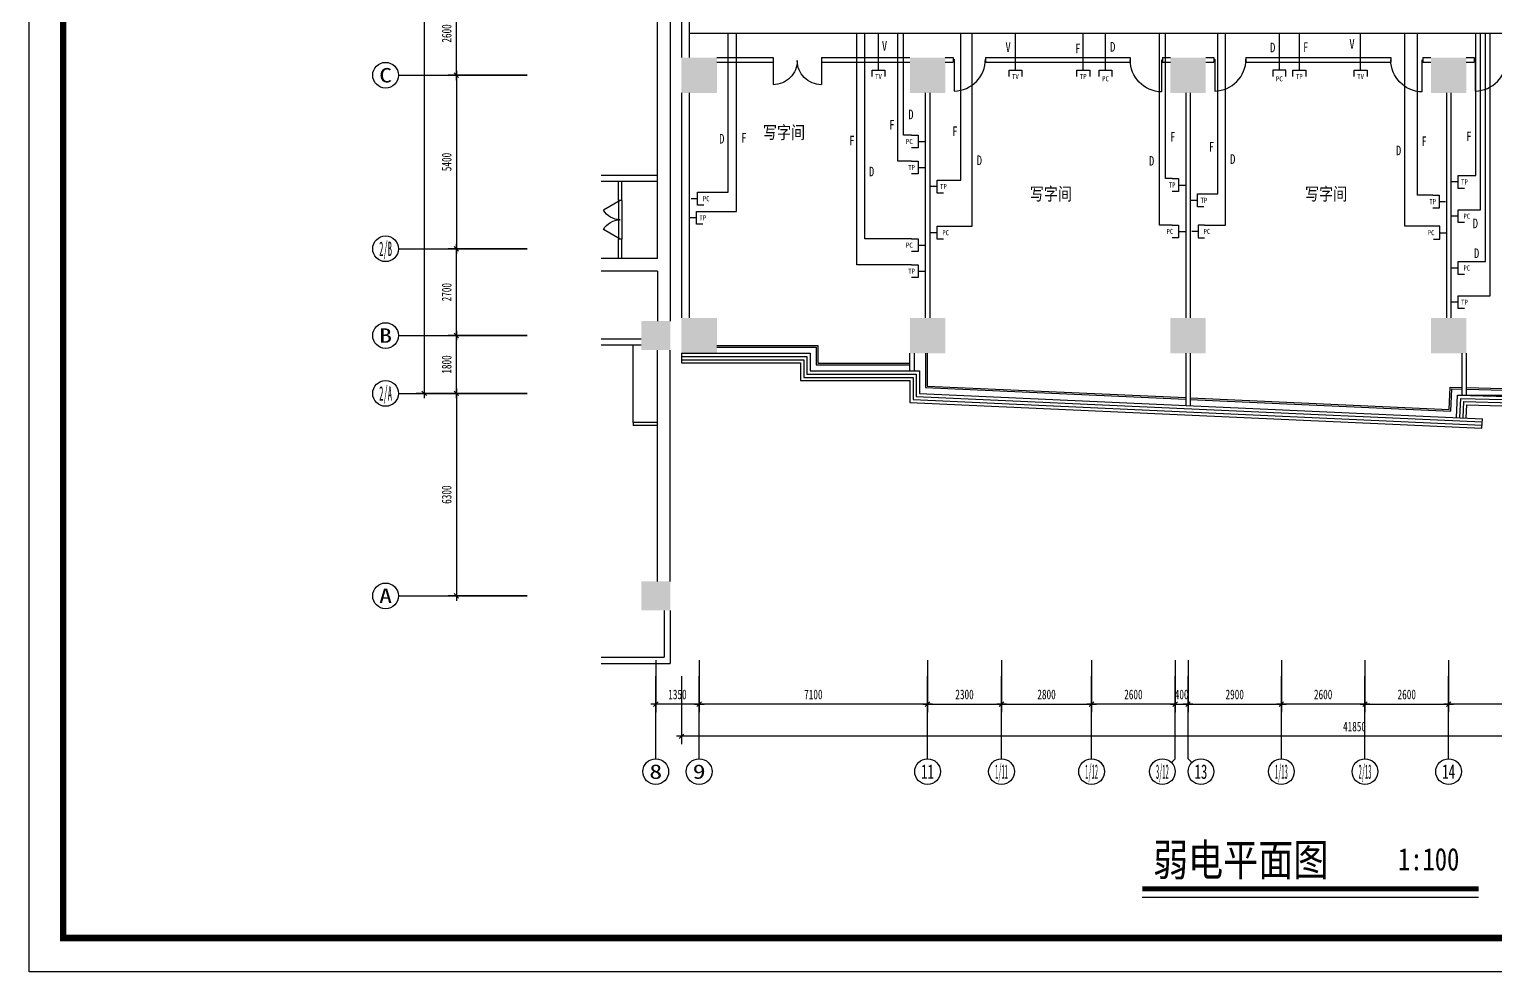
# Model space of a CAD drawing. Header units: millimetres. Extents: x -40825 to 38445, y -28915 to 29040.
# Drawn here: x -40825 to 4735, y -28915 to 409 of the extents above; entities that cross this region are included whole.
import ezdxf
from ezdxf.enums import TextEntityAlignment as Align

# ---------------------------------------------------------------- set-up
doc = ezdxf.new("R2010")
doc.units = ezdxf.units.MM
doc.linetypes.add('DASH', pattern=[0.35, 0.25, -0.1])
for name, color, linetype in [('AXIS', 3, 'Continuous'), ('AXIS_TEXT', 7, 'Continuous'), ('COLUMN', 9, 'Continuous'), ('DD', 7, 'Continuous'), ('EQUIP', 3, 'Continuous'), ('GROUND', 7, 'Continuous'), ('TEXT', 7, 'Continuous'), ('WALL', 4, 'Continuous'), ('WINDOW', 3, 'Continuous'), ('WIRE', 4, 'Continuous'), ('WLL1', 2, 'Continuous'), ('WLL2', 7, 'Continuous'), ('填充', 8, 'Continuous'), ('防护栏杆', 5, 'Continuous')]:
    doc.layers.add(name, color=color, linetype=linetype)
doc.styles.add('_COMPLEX', font='simsun.ttc', dxfattribs={"width": 0.6})
doc.styles.add('_HZTXT', font='', dxfattribs={"width": 0.8})
doc.styles.add('_SIMPLEX', font='simsun.ttc', dxfattribs={"width": 0.8})
doc.styles.add('COMPLEX', font='simsun.ttc')
doc.styles.add('DIM_FONT', font='simsun.ttc', dxfattribs={"width": 0.7})
doc.styles.add('S', font='', dxfattribs={"width": 0.8})
doc.styles.get('_HZTXT').set_extended_font_data('SimSun')
doc.styles.get('S').set_extended_font_data('SimSun')
doc.dimstyles.new('AXIS', dxfattribs={"dimtxt": 300, "dimasz": 1, "dimexe": 250, "dimexo": 0, "dimgap": 150, "dimtad": 1, "dimdec": 0, "dimzin": 0, "dimdsep": 46, "dimtxsty": 'DIM_FONT', "dimblk": '_DIMX', "dimblk1": '_DIMX', "dimblk2": '_DIMX', "dimsah": 1, "dimcen": 0.09, "dimclrd": 3, "dimclre": 3, "dimclrt": 7, "dimadec": 0, "dimazin": 0, "dimtfac": 1, "dimtdec": 0, "dimtix": 1, "dimtmove": 2, "dimatfit": 3, "dimldrblk": '_DIMX', "dimfxl": 1, "dimtolj": 1, "dimtzin": 0, "dimarcsym": 0})

# ---------------------------------------------------------------- blocks, each defined once
blk = doc.blocks.new('_DIMX')
blk.add_line((-150, 0), (150, 0))
blk.add_lwpolyline([(-70, -70), (70, 70)])
blk = doc.blocks.new('*D111')
at = {"layer": 'AXIS', "color": 3, "lineweight": -2}
for p, q in [((3302, -19221), (3302, -20839)), ((11402, -19221), (11402, -20839)), ((11401, -20589), (3303, -20589))]:
    blk.add_line(p, q, dxfattribs=at)
at = {"layer": 'Defpoints', "color": 0}
for p in [(3302, -19221), (11402, -19221), (3302, -20589)]:
    blk.add_point(p, dxfattribs=at)
at = {"layer": 'AXIS', "color": 3, "lineweight": -2, "rotation": 180}
blk.add_blockref('_DIMX', (3302, -20589), dxfattribs=at)
at = {"layer": 'AXIS', "color": 3, "lineweight": -2}
blk.add_blockref('_DIMX', (11402, -20589), dxfattribs=at)
at = {"layer": 'AXIS', "color": 7, "insert": (7352, -20289), "char_height": 300, "attachment_point": 5, "style": 'DIM_FONT'}
blk.add_mtext('\\A1;8100', dxfattribs=at)
blk = doc.blocks.new('*D109')
at = {"layer": 'AXIS', "color": 3, "lineweight": -2}
for p, q in [((-20548, -19721), (-20548, -21839)), ((21302, -19721), (21302, -21839)), ((21301, -21589), (-20547, -21589))]:
    blk.add_line(p, q, dxfattribs=at)
at = {"layer": 'Defpoints', "color": 0}
for p in [(-20548, -19721), (21302, -19721), (-20548, -21589)]:
    blk.add_point(p, dxfattribs=at)
at = {"layer": 'AXIS', "color": 3, "lineweight": -2}
for p, rotation in [((-20548, -21589), 179.9999999999997), ((21302, -21589), 359.9999999999997)]:
    blk.add_blockref('_DIMX', p, dxfattribs=dict(at, rotation=rotation))
at = {"layer": 'AXIS', "color": 7, "insert": (377, -21289), "char_height": 300, "attachment_point": 5, "style": 'DIM_FONT'}
blk.add_mtext('\\A1;41850', dxfattribs=at)
blk = doc.blocks.new('M_A2ZXL')
blk.add_line((-0.472, 0), (-0.472, -1))
blk.add_arc((-0.5, 0), 1, 271.6231, 0)
blk = doc.blocks.new('*D107')
at = {"layer": 'AXIS', "color": 3, "lineweight": -2}
for p, q in [((-19998, -19221), (-19998, -20839)), ((-12898, -19221), (-12898, -20839)), ((-12899, -20589), (-19997, -20589))]:
    blk.add_line(p, q, dxfattribs=at)
at = {"layer": 'Defpoints', "color": 0}
for p in [(-19998, -19221), (-12898, -19221), (-19998, -20589)]:
    blk.add_point(p, dxfattribs=at)
at = {"layer": 'AXIS', "color": 3, "lineweight": -2, "rotation": 180}
blk.add_blockref('_DIMX', (-19998, -20589), dxfattribs=at)
at = {"layer": 'AXIS', "color": 3, "lineweight": -2}
blk.add_blockref('_DIMX', (-12898, -20589), dxfattribs=at)
at = {"layer": 'AXIS', "color": 7, "insert": (-16448, -20289), "char_height": 300, "attachment_point": 5, "style": 'DIM_FONT'}
blk.add_mtext('\\A1;7100', dxfattribs=at)
blk = doc.blocks.new('*D106')
at = {"layer": 'AXIS', "color": 3, "lineweight": -2}
for p, q in [((-25348, -1021), (-27798, -1021)), ((-27548, -1022), (-27548, -6420)), ((-25348, -6421), (-27798, -6421))]:
    blk.add_line(p, q, dxfattribs=at)
at = {"layer": 'Defpoints', "color": 0}
for p in [(-25348, -1021), (-27548, -6421), (-25348, -6421)]:
    blk.add_point(p, dxfattribs=at)
at = {"layer": 'AXIS', "color": 3, "lineweight": -2}
for p, rotation in [((-27548, -1021), 90), ((-27548, -6421), 270)]:
    blk.add_blockref('_DIMX', p, dxfattribs=dict(at, rotation=rotation))
at = {"layer": 'AXIS', "color": 7, "insert": (-27848, -3721), "char_height": 300, "attachment_point": 5, "rotation": 90, "style": 'DIM_FONT'}
blk.add_mtext('\\A1;5400', dxfattribs=at)
blk = doc.blocks.new('_AXISO')
blk.add_circle((0, 0), 0.5)
at = {"layer": 'AXIS_TEXT', "style": 'COMPLEX', "width": 1.041667}
blk.add_attdef('A', text='', height=0.56, dxfattribs=at).set_placement((-0.25, -0.28), (0.25, -0.28), align=Align.FIT)
blk = doc.blocks.new('*D104')
at = {"layer": 'AXIS', "color": 3, "lineweight": -2}
for p, q in [((-25848, 15729), (-28798, 15729)), ((-28548, 15728), (-28548, -10920)), ((-25848, -10921), (-28798, -10921))]:
    blk.add_line(p, q, dxfattribs=at)
at = {"layer": 'Defpoints', "color": 0}
for p in [(-25848, 15729), (-28548, -10921), (-25848, -10921)]:
    blk.add_point(p, dxfattribs=at)
at = {"layer": 'AXIS', "color": 3, "lineweight": -2}
for p, rotation in [((-28548, 15729), 89.999999999998), ((-28548, -10921), 269.999999999998)]:
    blk.add_blockref('_DIMX', p, dxfattribs=dict(at, rotation=rotation))
at = {"layer": 'AXIS', "color": 7, "insert": (-28848, 2404), "char_height": 300, "attachment_point": 5, "rotation": 90, "style": 'DIM_FONT'}
blk.add_mtext('\\A1;26650', dxfattribs=at)
blk = doc.blocks.new('_FZH')
blk.add_solid([(0.5, 0.5), (0.5, -0.5), (-0.5, 0.5), (-0.5, -0.5)])
blk = doc.blocks.new('*D103')
at = {"layer": 'AXIS', "color": 3, "lineweight": -2}
for p, q in [((-21348, -19221), (-21348, -20839)), ((-19998, -19221), (-19998, -20839)), ((-19999, -20589), (-21347, -20589))]:
    blk.add_line(p, q, dxfattribs=at)
at = {"layer": 'Defpoints', "color": 0}
for p in [(-21348, -19221), (-19998, -19221), (-21348, -20589)]:
    blk.add_point(p, dxfattribs=at)
at = {"layer": 'AXIS', "color": 3, "lineweight": -2, "rotation": 180}
blk.add_blockref('_DIMX', (-21348, -20589), dxfattribs=at)
at = {"layer": 'AXIS', "color": 3, "lineweight": -2}
blk.add_blockref('_DIMX', (-19998, -20589), dxfattribs=at)
at = {"layer": 'AXIS', "color": 7, "insert": (-20673, -20289), "char_height": 300, "attachment_point": 5, "style": 'DIM_FONT'}
blk.add_mtext('\\A1;1350', dxfattribs=at)
blk = doc.blocks.new('*D102')
at = {"layer": 'AXIS', "color": 3, "lineweight": -2}
for p, q in [((-25348, -10921), (-27798, -10921)), ((-27548, -10922), (-27548, -17220)), ((-25348, -17221), (-27798, -17221))]:
    blk.add_line(p, q, dxfattribs=at)
at = {"layer": 'Defpoints', "color": 0}
for p in [(-25348, -10921), (-27548, -17221), (-25348, -17221)]:
    blk.add_point(p, dxfattribs=at)
at = {"layer": 'AXIS', "color": 3, "lineweight": -2}
for p, rotation in [((-27548, -10921), 90), ((-27548, -17221), 270)]:
    blk.add_blockref('_DIMX', p, dxfattribs=dict(at, rotation=rotation))
at = {"layer": 'AXIS', "color": 7, "insert": (-27848, -14071), "char_height": 300, "attachment_point": 5, "rotation": 90, "style": 'DIM_FONT'}
blk.add_mtext('\\A1;6300', dxfattribs=at)
blk = doc.blocks.new('M_A0GGR')
for p, q in [((-0.5, 0), (-0.25, -0.433)), ((0.5, 0), (0.25, -0.433))]:
    blk.add_line(p, q)
for centre, start, end in [((-0.5, 0), 300, 0), ((0.5, 0), 180, 240)]:
    blk.add_arc(centre, 0.5, start, end)
blk = doc.blocks.new('_LINKPT1')
blk.add_line((0, 0), (0, 0))
blk = doc.blocks.new('M_X40NMK')
for p, q in [((-0.5, 0.5), (-0.5, 1)), ((0.5, 0.5), (-0.5, 0.5)), ((0, 0.5), (0, 0)), ((0.5, 1), (0.5, 0.5))]:
    blk.add_line(p, q)
at = {"xscale": 0.002, "yscale": 0.002, "zscale": 0.002}
blk.add_blockref('_LINKPT1', (0, 0), dxfattribs=at)
at = {"style": '_COMPLEX', "width": 0.8, "flags": 8}
blk.add_attdef('$TEXT$', text='', height=0.4, dxfattribs=at).set_placement((0, 1), align=Align.MIDDLE_CENTER)
at = {"width": 0.8, "flags": 9}
blk.add_attdef('A', (0, 0), '', height=0.00002, dxfattribs=at)
blk = doc.blocks.new('_X0XZV')
for p, q in [((-0.5, 0.5), (-0.5, 1)), ((0.5, 0.5), (-0.5, 0.5)), ((0, 0.5), (0, 0)), ((0.5, 1), (0.5, 0.5))]:
    blk.add_line(p, q)
at = {"xscale": 0.002, "yscale": 0.002, "zscale": 0.002}
for p in [(-0.5, 1), (-0.5, 0.75), (0, 0), (0, 0), (0.5, 1), (0.5, 0.75)]:
    blk.add_blockref('_LINKPT1', p, dxfattribs=at)
at = {"style": '_SIMPLEX', "width": 0.8, "flags": 8}
blk.add_attdef('$TEXT$', text='', height=0.4, dxfattribs=at).set_placement((0, 1.18), align=Align.MIDDLE_CENTER)
at = {"flags": 9}
blk.add_attdef('A', (0, 0), '', height=0.00002, dxfattribs=at)
blk = doc.blocks.new('*D96')
at = {"layer": 'AXIS', "color": 3, "lineweight": -2}
for p, q in [((-7798, -19221), (-7798, -20839)), ((-5198, -19221), (-5198, -20839)), ((-5199, -20589), (-7797, -20589))]:
    blk.add_line(p, q, dxfattribs=at)
at = {"layer": 'Defpoints', "color": 0}
for p in [(-7798, -19221), (-5198, -19221), (-7798, -20589)]:
    blk.add_point(p, dxfattribs=at)
at = {"layer": 'AXIS', "color": 3, "lineweight": -2, "rotation": 180}
blk.add_blockref('_DIMX', (-7798, -20589), dxfattribs=at)
at = {"layer": 'AXIS', "color": 3, "lineweight": -2}
blk.add_blockref('_DIMX', (-5198, -20589), dxfattribs=at)
at = {"layer": 'AXIS', "color": 7, "insert": (-6498, -20289), "char_height": 300, "attachment_point": 5, "style": 'DIM_FONT'}
blk.add_mtext('\\A1;2600', dxfattribs=at)
blk = doc.blocks.new('*D93')
at = {"layer": 'AXIS', "color": 3, "lineweight": -2}
for p, q in [((-1898, -19221), (-1898, -20839)), ((702, -19221), (702, -20839)), ((701, -20589), (-1897, -20589))]:
    blk.add_line(p, q, dxfattribs=at)
at = {"layer": 'Defpoints', "color": 0}
for p in [(-1898, -19221), (702, -19221), (-1898, -20589)]:
    blk.add_point(p, dxfattribs=at)
at = {"layer": 'AXIS', "color": 3, "lineweight": -2, "rotation": 180}
blk.add_blockref('_DIMX', (-1898, -20589), dxfattribs=at)
at = {"layer": 'AXIS', "color": 3, "lineweight": -2}
blk.add_blockref('_DIMX', (702, -20589), dxfattribs=at)
at = {"layer": 'AXIS', "color": 7, "insert": (-598, -20289), "char_height": 300, "attachment_point": 5, "style": 'DIM_FONT'}
blk.add_mtext('\\A1;2600', dxfattribs=at)
blk = doc.blocks.new('*D92')
at = {"layer": 'AXIS', "color": 3, "lineweight": -2}
for p, q in [((-5198, -19221), (-5198, -20839)), ((-4798, -19221), (-4798, -20839)), ((-5199, -20589), (-5200, -20589)), ((-5198, -20589), (-4798, -20589)), ((-4797, -20589), (-4796, -20589))]:
    blk.add_line(p, q, dxfattribs=at)
at = {"layer": 'Defpoints', "color": 0}
for p in [(-5198, -19221), (-4798, -19221), (-4798, -20589)]:
    blk.add_point(p, dxfattribs=at)
at = {"layer": 'AXIS', "color": 3, "lineweight": -2}
blk.add_blockref('_DIMX', (-5198, -20589), dxfattribs=at)
at = {"layer": 'AXIS', "color": 3, "lineweight": -2, "rotation": 180}
blk.add_blockref('_DIMX', (-4798, -20589), dxfattribs=at)
at = {"layer": 'AXIS', "color": 7, "insert": (-4998, -20289), "char_height": 300, "attachment_point": 5, "style": 'DIM_FONT'}
blk.add_mtext('\\A1;400', dxfattribs=at)
blk = doc.blocks.new('_AXISO1')
blk.add_line((0.354, -0.146), (0.5, 0))
blk.add_circle((0, -0.5), 0.5)
at = {"layer": 'AXIS_TEXT', "style": 'COMPLEX', "width": 1.041667}
blk.add_attdef('A', text='', height=0.56, dxfattribs=at).set_placement((-0.25, -0.78), (0.25, -0.78), align=Align.FIT)
blk = doc.blocks.new('_AXISO2')
blk.add_line((0.354, 0.146), (0.5, 0))
blk.add_circle((0, 0.5), 0.5)
at = {"layer": 'AXIS_TEXT', "style": 'COMPLEX', "width": 1.041667}
blk.add_attdef('A', text='', height=0.56, dxfattribs=at).set_placement((-0.25, 0.22), (0.25, 0.22), align=Align.FIT)
blk = doc.blocks.new('M_A3PTU')
for p, q in [((-0.5, 0), (-0.499, -0.498)), ((0.5, 0), (0.499, -0.498))]:
    blk.add_line(p, q)
for centre, start, end in [((-0.498, -0.001), 269.885, 0.0763), ((0.498, -0.001), 179.9237, 270.115)]:
    blk.add_arc(centre, 0.498, start, end)
blk = doc.blocks.new('M_X41FTT')
for p, q in [((-0.5, 0.5), (-0.5, 1)), ((0.5, 0.5), (-0.5, 0.5)), ((0, 0.5), (0, 0)), ((0.5, 1), (0.5, 0.5))]:
    blk.add_line(p, q)
at = {"xscale": 0.002, "yscale": 0.002, "zscale": 0.002}
blk.add_blockref('_LINKPT1', (0, 0), dxfattribs=at)
at = {"style": '_COMPLEX', "width": 0.8, "flags": 8}
blk.add_attdef('$TEXT$', text='', height=0.4, dxfattribs=at).set_placement((0, 1), align=Align.MIDDLE_CENTER)
at = {"width": 0.8, "flags": 9}
blk.add_attdef('A', (0, 0), '', height=0.00002, dxfattribs=at)

msp = doc.modelspace()

# ---------------------------------------------------------------- linework, layer by layer
at = {"layer": 'AXIS'}
for p, q in [((-29347.7, -1021.1), (-25347.7, -1021.1)), ((-29347.7, -6421.1), (-25347.7, -6421.1)), ((-29347.7, -9121.1), (-25347.7, -9121.1)), ((-29347.7, -10921.1), (-25347.7, -10921.1)), ((-29347.7, -17221.1), (-25347.7, -17221.1)), ((-21347.8, -22288.7), (-21347.8, -19720.7)), ((-19997.8, -22288.7), (-19997.8, -19720.7)), ((-12897.8, -22288.7), (-12897.8, -19720.7)), ((-10597.8, -22288.7), (-10597.8, -19720.7)), ((-7797.8, -22288.7), (-7797.8, -19720.7)), ((-5197.8, -22288.7), (-5197.8, -19720.7)), ((-4797.8, -22288.7), (-4797.8, -19720.7)), ((-1897.8, -22288.7), (-1897.8, -19720.7)), ((702.2, -22288.7), (702.2, -19720.7)), ((3302.2, -22288.7), (3302.2, -19720.7))]:
    msp.add_line(p, q, dxfattribs=at)
at = {"layer": 'DD', "linetype": 'DASH'}
msp.add_line((5019.5, 277.2), (-20307.8, 277.2), dxfattribs=at)
at = {"layer": 'GROUND'}
for p, q in [((-22502.8, -4918.4), (-22502.8, -6118.4)), ((-22402.8, -4918.4), (-22402.8, -6118.4))]:
    msp.add_line(p, q, dxfattribs=at)
at = {"layer": 'TEXT'}
msp.add_line((3583.6, -10971.8), (5778.2, -10971.8), dxfattribs=at)
at = {"layer": 'TEXT', "color": 2}
msp.add_line((-6227.2, -26597.1), (4227.6, -26597.1), dxfattribs=at)
at = {"layer": 'TEXT', "color": 2, "const_width": 150}
msp.add_lwpolyline([(-6215.2, -26336.4), (4239.7, -26336.4)], dxfattribs=at)
at = {"layer": 'WALL'}
for p, q in [((-20547.8, 4728.9), (-20547.8, -471.1)), ((-20307.8, 1328.9), (-20307.8, -471.1)), ((-19447.8, -471.1), (-17697.8, -471.1)), ((-19447.8, -611.1), (-17697.8, -611.1)), ((-17697.8, -471.1), (-17697.8, -611.1)), ((-16197.8, -471.1), (-13447.8, -471.1)), ((-16197.8, -471.1), (-16197.8, -611.1)), ((-16197.8, -611.1), (-13447.8, -611.1)), ((-12347.8, -471.1), (-12097.8, -471.1)), ((-12347.8, -611.1), (-12097.8, -611.1)), ((-12097.8, -471.1), (-12097.8, -611.1)), ((-11097.8, -471.1), (-6597.8, -471.1)), ((-11097.8, -471.1), (-11097.8, -611.1)), ((-11097.8, -611.1), (-6597.8, -611.1)), ((-6597.8, -471.1), (-6597.8, -611.1)), ((-5597.8, -471.1), (-5347.8, -471.1)), ((-5597.8, -471.1), (-5597.8, -611.1)), ((-5597.8, -611.1), (-5347.8, -611.1)), ((-4247.8, -471.1), (-3997.8, -471.1)), ((-4247.8, -611.1), (-3997.8, -611.1)), ((-3997.8, -471.1), (-3997.8, -611.1)), ((-2997.8, -471.1), (1502.2, -471.1)), ((-2997.8, -471.1), (-2997.8, -611.1)), ((-2997.8, -611.1), (1502.2, -611.1)), ((1502.2, -471.1), (1502.2, -611.1)), ((2502.2, -471.1), (2752.2, -471.1)), ((2502.2, -471.1), (2502.2, -611.1)), ((2502.2, -611.1), (2752.2, -611.1)), ((3852.2, -471.1), (4102.2, -471.1)), ((3852.2, -611.1), (4102.2, -611.1)), ((4102.2, -471.1), (4102.2, -611.1)), ((-20547.8, -1571.1), (-20547.8, -8571.1)), ((-20307.8, -1571.1), (-20307.8, -8571.1)), ((-12967.8, -1571.1), (-12967.8, -8571.1)), ((-12827.8, -1571.1), (-12827.8, -8571.1)), ((-4867.8, -1571.1), (-4867.8, -8571.1)), ((-4727.8, -1571.1), (-4727.8, -8571.1)), ((3232.2, -1571.1), (3232.2, -8571.1)), ((3372.2, -1571.1), (3372.2, -8571.1)), ((-23047.8, -4131.1), (-21297.8, -4131.1)), ((-23047.8, -4321.1), (-21297.8, -4321.1)), ((-21797.8, -9231.1), (-23047.8, -9231.1)), ((-21797.8, -9421.1), (-23047.8, -9421.1)), ((-13447.8, -10221.1), (-13447.8, -9671.1)), ((-13307.8, -10221.5), (-13307.8, -9671.1)), ((-4867.8, -9671.1), (-4867.8, -11292.9)), ((-4727.8, -9671.1), (-4727.8, -11299.2)), ((3712.2, -9671.1), (3712.2, -10975.1)), ((3852.2, -9671.1), (3852.2, -10978.8)), ((-21087.8, -17671.1), (-21087.8, -19131.1)), ((-20897.8, -17671.1), (-20897.8, -19321.1)), ((-23047.8, -19131.1), (-21087.8, -19131.1)), ((-23047.8, -19321.1), (-20897.8, -19321.1))]:
    msp.add_line(p, q, dxfattribs=at)
at = {"layer": 'WINDOW'}
for p, q in [((-22047.8, -11821.1), (-22047.8, -9421.1)), ((-20547.8, -9671.1), (-20547.8, -9971.1)), ((4337.9, -12006.7), (4351.4, -11707))]:
    msp.add_line(p, q, dxfattribs=at)
for points in [[(-20547.8, -9671.1), (-16547.6, -9671.1), (-16547.6, -10221.1), (-13147.8, -10221.1), (-13148, -10921.1), (4351.4, -11707)], [(-20547.8, -9771.1), (-16647.6, -9771.1), (-16647.6, -10321.1), (-13247.9, -10321.1), (-13248, -11016.7), (4346.9, -11806.9)], [(-20547.8, -9871.1), (-16747.6, -9871.1), (-16747.6, -10421.1), (-13347.9, -10421.1), (-13348, -11112.3), (4342.4, -11906.8)], [(-20547.8, -9971.1), (-16847.6, -9971.1), (-16847.6, -10521.1), (-13447.9, -10521.1), (-13448.1, -11207.9), (4337.9, -12006.7)], [(3552.2, -11671.1), (3583.6, -10971.8), (6782.5, -11055.3)], [(3652.1, -11675.6), (3679.1, -11074.3), (6779.9, -11155.3)], [(3752, -11680), (3774.6, -11176.8), (6777.3, -11255.3)], [(3851.9, -11684.5), (3870.1, -11279.4), (6774.6, -11355.2)]]:
    msp.add_lwpolyline(points, dxfattribs=at)
at = {"layer": 'WIRE'}
for p, q in [((-19097.9, -4662.6), (-19097.9, 277.2)), ((-18840.9, -5256.6), (-18840.9, 277.2)), ((-15094.3, -6918), (-15094.3, 277.2)), ((-14849.5, -6107.9), (-14849.5, 277.2)), ((-14422.1, -661.1), (-14422.1, 277.2)), ((-13824, -3693.3), (-13824, 277.2)), ((-13649.5, -2883.3), (-13649.5, 277.2)), ((-11857.9, -4285.3), (-11857.9, 277.2)), ((-11511.2, -5721.3), (-11511.2, 277.2)), ((-10164.9, -661.1), (-10164.9, 277.2)), ((-8055.2, -661.1), (-8055.2, 277.2)), ((-7363.4, -661.1), (-7363.4, 277.2)), ((-5691.3, -5681.5), (-5691.3, 277.2)), ((-5497.5, -4236.3), (-5497.5, 277.2)), ((-3874, -4715), (-3874, 277.2)), ((-3635.3, -5681.5), (-3635.3, 277.2)), ((-1959.7, -661.1), (-1959.7, 277.2)), ((-1337.2, -661.1), (-1337.2, 277.2)), ((567, -661.1), (567, 277.2)), ((1936.3, -5721.3), (1936.3, 277.2)), ((2337.8, -4753.8), (2337.8, 277.2)), ((4151.3, -4142.2), (4151.3, 277.2)), ((4293.2, -5205.9), (4293.2, 277.2)), ((4452.9, -6819.2), (4452.9, 277.2)), ((4594.8, -7882.9), (4594.8, 277.2)), ((-13392.4, -2883.3), (-13649.5, -2883.3)), ((-13392.4, -3693.3), (-13824, -3693.3)), ((-12403.2, -4285.3), (-11857.9, -4285.3)), ((-5292.4, -4236.3), (-5497.5, -4236.3)), ((3796.8, -4142.2), (4151.3, -4142.2)), ((-19850.8, -4662.6), (-19097.9, -4662.6)), ((-4303.2, -4715), (-3874, -4715)), ((2807.6, -4753.8), (2337.8, -4753.8)), ((-19885.4, -5256.6), (-18840.9, -5256.6)), ((3796.8, -5205.9), (4293.2, -5205.9)), ((-12403.2, -5721.3), (-11511.2, -5721.3)), ((-5292.4, -5681.5), (-5691.3, -5681.5)), ((-4282.5, -5681.5), (-3635.3, -5681.5)), ((2828.3, -5721.3), (1936.3, -5721.3)), ((-13392.4, -6107.9), (-14849.5, -6107.9)), ((3796.8, -6819.2), (4452.9, -6819.2)), ((-13392.4, -6918), (-15094.3, -6918)), ((3796.8, -7882.9), (4594.8, -7882.9))]:
    msp.add_line(p, q, dxfattribs=at)
at = {"layer": 'WLL1'}
for p, q in [((-20897.8, 2778.9), (-20897.8, -8671.1)), ((-21297.8, -6721.1), (-21297.8, 2378.9)), ((-21297.8, -6721.1), (-23047.8, -6721.1)), ((-21297.8, -7121.1), (-23047.8, -7121.1)), ((-21297.8, -7121.1), (-21297.8, -8671.1)), ((-21297.8, -16771.1), (-21297.8, -9571.1)), ((-20897.8, -16771.1), (-20897.8, -9571.1))]:
    msp.add_line(p, q, dxfattribs=at)
at = {"layer": 'WLL2'}
for p, q in [((-22502.8, -4918.4), (-22502.8, -4321.1)), ((-22402.8, -4918.4), (-22402.8, -4321.1)), ((-22402.8, -4918.4), (-22502.8, -4918.4)), ((-22502.8, -6721.1), (-22502.8, -6118.4)), ((-22402.8, -6118.4), (-22502.8, -6118.4)), ((-22402.8, -6721.1), (-22402.8, -6118.4)), ((-21297.8, -11821.1), (-22047.8, -11821.1)), ((-22047.8, -11821.1), (-22047.8, -11921.1)), ((-21297.8, -11921.1), (-22047.8, -11921.1))]:
    msp.add_line(p, q, dxfattribs=at)
at = {"layer": '填充', "color": 4}
msp.add_lwpolyline([(-40824.7, 29040), (38445.2, 29040), (38445.2, -28914.9), (-40824.7, -28914.9)], close=True, dxfattribs=at)
at = {"layer": '填充', "color": 4, "const_width": 200}
msp.add_lwpolyline([(-39774.7, 27990), (37395.2, 27990), (37395.2, -27864.9), (-39774.7, -27864.9)], close=True, dxfattribs=at)
at = {"layer": '防护栏杆', "color": 7}
for points in [[(-19447.8, -9431.1), (-16307.6, -9431.1), (-16307.6, -9981.1), (-13447.8, -9981.1)], [(-19447.8, -9481.1), (-16357.6, -9481.1), (-16357.6, -10031.1), (-13447.8, -10031.1)], [(-12957.8, -9671.1), (-12957.8, -9671.1), (-12958, -10739.4), (-4867.8, -11102.7)], [(-12907.8, -9671.1), (-12907.9, -10691.6), (-4865.6, -11052.8)], [(3323.2, -11420.5), (3354.4, -10725.7), (3713.5, -10735.1)], [(3370.9, -11472.7), (3402.1, -10777), (3712.2, -10785.1)], [(3852.2, -10788.7), (5797.8, -10839.5)], [(3853.5, -10738.7), (5749.1, -10788.3)], [(-4727.8, -11109), (3370.9, -11472.7)], [(-4725.6, -11059.1), (3323.2, -11420.5)]]:
    msp.add_lwpolyline(points, dxfattribs=at)

# ---------------------------------------------------------------- block references
at = {"layer": 'AXIS'}
ref = msp.add_blockref('_AXISO', (-29747.7, -1021.1), dxfattribs=dict(at, xscale=800, yscale=800, zscale=800))
ref.add_attrib('A', 'C', dxfattribs={"layer": 'AXIS_TEXT', "height": 448, "style": 'COMPLEX', "width": 1.820728}).set_placement((-29947.7, -1245.1), (-29547.7, -1245.1), align=Align.FIT)
ref = msp.add_blockref('_AXISO', (-29747.7, -6421.1), dxfattribs=dict(at, xscale=800, yscale=800, zscale=800))
ref.add_attrib('A', '2/B', dxfattribs={"layer": 'AXIS_TEXT', "height": 448, "style": 'COMPLEX', "width": 0.505758}).set_placement((-29947.7, -6645.1), (-29547.7, -6645.1), align=Align.FIT)
ref = msp.add_blockref('_AXISO', (-29747.7, -9121.1), dxfattribs=dict(at, xscale=800, yscale=800, zscale=800))
ref.add_attrib('A', 'B', dxfattribs={"layer": 'AXIS_TEXT', "height": 448, "style": 'COMPLEX', "width": 1.95078}).set_placement((-29947.7, -9345.1), (-29547.7, -9345.1), align=Align.FIT)
ref = msp.add_blockref('_AXISO', (-29747.7, -10921.1), dxfattribs=dict(at, xscale=800, yscale=800, zscale=800))
ref.add_attrib('A', '2/A', dxfattribs={"layer": 'AXIS_TEXT', "height": 448, "style": 'COMPLEX', "width": 0.487695}).set_placement((-29947.7, -11145.1), (-29547.7, -11145.1), align=Align.FIT)
ref = msp.add_blockref('_AXISO', (-29747.7, -17221.1), dxfattribs=dict(at, xscale=800, yscale=800, zscale=800))
ref.add_attrib('A', 'A', dxfattribs={"layer": 'AXIS_TEXT', "height": 448, "style": 'COMPLEX', "width": 1.706933}).set_placement((-29947.7, -17445.1), (-29547.7, -17445.1), align=Align.FIT)
ref = msp.add_blockref('_AXISO', (-21347.8, -22688.7), dxfattribs=dict(at, xscale=800, yscale=800, zscale=800))
ref.add_attrib('A', '8', dxfattribs={"layer": 'AXIS_TEXT', "height": 448, "style": 'COMPLEX', "width": 1.95078}).set_placement((-21547.8, -22912.7), (-21147.8, -22912.7), align=Align.FIT)
ref = msp.add_blockref('_AXISO', (-19997.8, -22688.7), dxfattribs=dict(at, xscale=800, yscale=800, zscale=800))
ref.add_attrib('A', '9', dxfattribs={"layer": 'AXIS_TEXT', "height": 448, "style": 'COMPLEX', "width": 2.10084}).set_placement((-20197.8, -22912.7), (-19797.8, -22912.7), align=Align.FIT)
ref = msp.add_blockref('_AXISO', (-12897.8, -22688.7), dxfattribs=dict(at, xscale=800, yscale=800, zscale=800))
ref.add_attrib('A', '11', dxfattribs={"layer": 'AXIS_TEXT', "height": 448, "style": 'COMPLEX', "width": 0.941756}).set_placement((-13097.8, -22912.7), (-12697.8, -22912.7), align=Align.FIT)
ref = msp.add_blockref('_AXISO', (-10597.8, -22688.7), dxfattribs=dict(at, xscale=800, yscale=800, zscale=800))
ref.add_attrib('A', '1/11', dxfattribs={"layer": 'AXIS_TEXT', "height": 448, "style": 'COMPLEX', "width": 0.39581}).set_placement((-10797.8, -22912.7), (-10397.8, -22912.7), align=Align.FIT)
ref = msp.add_blockref('_AXISO', (-7797.8, -22688.7), dxfattribs=dict(at, xscale=800, yscale=800, zscale=800))
ref.add_attrib('A', '1/12', dxfattribs={"layer": 'AXIS_TEXT', "height": 448, "style": 'COMPLEX', "width": 0.369067}).set_placement((-7997.8, -22912.7), (-7597.8, -22912.7), align=Align.FIT)
ref = msp.add_blockref('_AXISO2', (-5197.8, -22688.7), dxfattribs=dict(at, xscale=800, yscale=800, zscale=800, rotation=90))
ref.add_attrib('A', '3/12', dxfattribs={"layer": 'AXIS_TEXT', "height": 448, "style": 'COMPLEX', "width": 0.369067}).set_placement((-5797.8, -22912.7), (-5397.8, -22912.7), align=Align.FIT)
ref = msp.add_blockref('_AXISO1', (-4797.8, -22688.7), dxfattribs=dict(at, xscale=800, yscale=800, zscale=800, rotation=90))
ref.add_attrib('A', '13', dxfattribs={"layer": 'AXIS_TEXT', "height": 448, "style": 'COMPLEX', "width": 0.803262}).set_placement((-4597.8, -22912.7), (-4197.8, -22912.7), align=Align.FIT)
ref = msp.add_blockref('_AXISO', (-1897.8, -22688.7), dxfattribs=dict(at, xscale=800, yscale=800, zscale=800))
ref.add_attrib('A', '1/13', dxfattribs={"layer": 'AXIS_TEXT', "height": 448, "style": 'COMPLEX', "width": 0.369067}).set_placement((-2097.8, -22912.7), (-1697.8, -22912.7), align=Align.FIT)
ref = msp.add_blockref('_AXISO', (702.2, -22688.7), dxfattribs=dict(at, xscale=800, yscale=800, zscale=800))
ref.add_attrib('A', '2/13', dxfattribs={"layer": 'AXIS_TEXT', "height": 448, "style": 'COMPLEX', "width": 0.369067}).set_placement((502.2, -22912.7), (902.2, -22912.7), align=Align.FIT)
ref = msp.add_blockref('_AXISO', (3302.2, -22688.7), dxfattribs=dict(at, xscale=800, yscale=800, zscale=800))
ref.add_attrib('A', '14', dxfattribs={"layer": 'AXIS_TEXT', "height": 448, "style": 'COMPLEX', "width": 0.780312}).set_placement((3102.2, -22912.7), (3502.2, -22912.7), align=Align.FIT)
at = {"layer": 'COLUMN'}
for p, xscale, yscale, zscale in [((-19997.8, -1021.1), 1100, 1100, 1100), ((-12897.8, -1021.1), 1100, 1100, 1100), ((-4797.8, -1021.1), 1100, 1100, 1100), ((3302.2, -1021.1), 1100, 1100, 1100), ((-19997.8, -9121.1), 1100, 1100, 1100), ((-12897.8, -9121.1), 1100, 1100, 1100), ((-4797.8, -9121.1), 1100, 1100, 1100), ((3302.2, -9121.1), 1100, 1100, 1100), ((-21347.8, -9121.1), 900, 900, 600), ((-21347.8, -17221.1), 900, 900, 600)]:
    msp.add_blockref('_FZH', p, dxfattribs=dict(at, xscale=xscale, yscale=yscale, zscale=zscale))
at = {"layer": 'EQUIP'}
ref = msp.add_blockref('M_X41FTT', (-14422.1, -661.1), dxfattribs=dict(at, xscale=400, yscale=400, zscale=400, rotation=180))
ref.add_attrib('$TEXT$', 'TV', dxfattribs={"layer": '0', "height": 160, "style": '_COMPLEX', "width": 0.8, "flags": 8}).set_placement((-14422.1, -1061.1), align=Align.MIDDLE_CENTER)
ref = msp.add_blockref('M_X41FTT', (-10164.9, -661.1), dxfattribs=dict(at, xscale=400, yscale=400, zscale=400, rotation=180))
ref.add_attrib('$TEXT$', 'TV', dxfattribs={"layer": '0', "height": 160, "style": '_COMPLEX', "width": 0.8, "flags": 8}).set_placement((-10164.9, -1061.1), align=Align.MIDDLE_CENTER)
ref = msp.add_blockref('M_X40NMK', (-8055.2, -661.1), dxfattribs=dict(at, xscale=400, yscale=400, zscale=400, rotation=180))
ref.add_attrib('$TEXT$', 'TP', dxfattribs={"layer": '0', "height": 160, "style": '_COMPLEX', "width": 0.8, "flags": 8}).set_placement((-8055.2, -1061.1), align=Align.MIDDLE_CENTER)
ref = msp.add_blockref('_X0XZV', (-7363.4, -661.1), dxfattribs=dict(at, xscale=400, yscale=400, zscale=400, rotation=180))
ref.add_attrib('$TEXT$', 'PC', dxfattribs={"layer": '0', "height": 160, "style": '_SIMPLEX', "width": 0.8, "flags": 8}).set_placement((-7363.6, -1131.4), align=Align.MIDDLE_CENTER)
ref = msp.add_blockref('_X0XZV', (-1959.7, -661.1), dxfattribs=dict(at, xscale=-400, yscale=400, zscale=400, rotation=180))
ref.add_attrib('$TEXT$', 'PC', dxfattribs={"layer": '0', "height": 160, "style": '_SIMPLEX', "width": 0.8, "flags": 8}).set_placement((-1959.5, -1131.4), align=Align.MIDDLE_CENTER)
ref = msp.add_blockref('M_X40NMK', (-1337.2, -661.1), dxfattribs=dict(at, xscale=400, yscale=400, zscale=400, rotation=180))
ref.add_attrib('$TEXT$', 'TP', dxfattribs={"layer": '0', "height": 160, "style": '_COMPLEX', "width": 0.8, "flags": 8}).set_placement((-1337.2, -1061.1), align=Align.MIDDLE_CENTER)
ref = msp.add_blockref('M_X41FTT', (567, -661.1), dxfattribs=dict(at, xscale=400, yscale=400, zscale=400, rotation=180))
ref.add_attrib('$TEXT$', 'TV', dxfattribs={"layer": '0', "height": 160, "style": '_COMPLEX', "width": 0.8, "flags": 8}).set_placement((567, -1061.1), align=Align.MIDDLE_CENTER)
ref = msp.add_blockref('_X0XZV', (-12992.8, -3083.3), dxfattribs=dict(at, xscale=400, yscale=400, zscale=400, rotation=90))
ref.add_attrib('$TEXT$', 'PC', dxfattribs={"layer": '0', "height": 160, "style": '_SIMPLEX', "width": 0.8, "flags": 8}).set_placement((-13463.2, -3083.1), align=Align.MIDDLE_CENTER)
ref = msp.add_blockref('M_X40NMK', (-12992.8, -3893.3), dxfattribs=dict(at, xscale=400, yscale=400, zscale=400, rotation=90))
ref.add_attrib('$TEXT$', 'TP', dxfattribs={"layer": '0', "height": 160, "style": '_COMPLEX', "width": 0.8, "flags": 8}).set_placement((-13392.8, -3893.3), align=Align.MIDDLE_CENTER)
ref = msp.add_blockref('M_X40NMK', (-12802.8, -4485.3), dxfattribs=dict(at, xscale=400, yscale=400, zscale=400, rotation=270))
ref.add_attrib('$TEXT$', 'TP', dxfattribs={"layer": '0', "height": 160, "style": '_COMPLEX', "width": 0.8, "flags": 8}).set_placement((-12402.8, -4485.3), align=Align.MIDDLE_CENTER)
ref = msp.add_blockref('M_X40NMK', (-4892.8, -4436.3), dxfattribs=dict(at, xscale=400, yscale=400, zscale=400, rotation=90))
ref.add_attrib('$TEXT$', 'TP', dxfattribs={"layer": '0', "height": 160, "style": '_COMPLEX', "width": 0.8, "flags": 8}).set_placement((-5292.8, -4436.3), align=Align.MIDDLE_CENTER)
ref = msp.add_blockref('M_X40NMK', (3397.2, -4342.2), dxfattribs=dict(at, xscale=400, yscale=400, zscale=400, rotation=270))
ref.add_attrib('$TEXT$', 'TP', dxfattribs={"layer": '0', "height": 160, "style": '_COMPLEX', "width": 0.8, "flags": 8}).set_placement((3797.2, -4342.2), align=Align.MIDDLE_CENTER)
ref = msp.add_blockref('_X0XZV', (-20250.4, -4862.6), dxfattribs=dict(at, xscale=400, yscale=400, zscale=400, rotation=270))
ref.add_attrib('$TEXT$', 'PC', dxfattribs={"layer": '0', "height": 160, "style": '_SIMPLEX', "width": 0.8, "flags": 8}).set_placement((-19780, -4862.8), align=Align.MIDDLE_CENTER)
ref = msp.add_blockref('M_X40NMK', (-4702.8, -4915), dxfattribs=dict(at, xscale=400, yscale=400, zscale=400, rotation=270))
ref.add_attrib('$TEXT$', 'TP', dxfattribs={"layer": '0', "height": 160, "style": '_COMPLEX', "width": 0.8, "flags": 8}).set_placement((-4302.8, -4915), align=Align.MIDDLE_CENTER)
ref = msp.add_blockref('M_X40NMK', (3207.2, -4953.8), dxfattribs=dict(at, xscale=400, yscale=400, zscale=400, rotation=90))
ref.add_attrib('$TEXT$', 'TP', dxfattribs={"layer": '0', "height": 160, "style": '_COMPLEX', "width": 0.8, "flags": 8}).set_placement((2807.2, -4953.8), align=Align.MIDDLE_CENTER)
ref = msp.add_blockref('M_X40NMK', (-20285, -5456.6), dxfattribs=dict(at, xscale=400, yscale=400, zscale=400, rotation=270))
ref.add_attrib('$TEXT$', 'TP', dxfattribs={"layer": '0', "height": 160, "style": '_COMPLEX', "width": 0.8, "flags": 8}).set_placement((-19885, -5456.6), align=Align.MIDDLE_CENTER)
ref = msp.add_blockref('_X0XZV', (3397.2, -5405.9), dxfattribs=dict(at, xscale=400, yscale=400, zscale=400, rotation=270))
ref.add_attrib('$TEXT$', 'PC', dxfattribs={"layer": '0', "height": 160, "style": '_SIMPLEX', "width": 0.8, "flags": 8}).set_placement((3867.5, -5406.1), align=Align.MIDDLE_CENTER)
ref = msp.add_blockref('_X0XZV', (-12802.8, -5921.3), dxfattribs=dict(at, xscale=400, yscale=400, zscale=400, rotation=270))
ref.add_attrib('$TEXT$', 'PC', dxfattribs={"layer": '0', "height": 160, "style": '_SIMPLEX', "width": 0.8, "flags": 8}).set_placement((-12332.5, -5921.5), align=Align.MIDDLE_CENTER)
ref = msp.add_blockref('_X0XZV', (-4892.8, -5881.5), dxfattribs=dict(at, xscale=400, yscale=400, zscale=400, rotation=90))
ref.add_attrib('$TEXT$', 'PC', dxfattribs={"layer": '0', "height": 160, "style": '_SIMPLEX', "width": 0.8, "flags": 8}).set_placement((-5363.2, -5881.3), align=Align.MIDDLE_CENTER)
ref = msp.add_blockref('_X0XZV', (-4682.1, -5881.5), dxfattribs=dict(at, xscale=-400, yscale=400, zscale=400, rotation=270))
ref.add_attrib('$TEXT$', 'PC', dxfattribs={"layer": '0', "height": 160, "style": '_SIMPLEX', "width": 0.8, "flags": 8}).set_placement((-4211.8, -5881.3), align=Align.MIDDLE_CENTER)
ref = msp.add_blockref('_X0XZV', (3227.9, -5921.3), dxfattribs=dict(at, xscale=-400, yscale=400, zscale=400, rotation=89.99999999999997))
ref.add_attrib('$TEXT$', 'PC', dxfattribs={"layer": '0', "height": 160, "style": '_SIMPLEX', "width": 0.8, "flags": 8}).set_placement((2757.6, -5921.5), align=Align.MIDDLE_CENTER)
ref = msp.add_blockref('_X0XZV', (-12992.8, -6307.9), dxfattribs=dict(at, xscale=400, yscale=400, zscale=400, rotation=90))
ref.add_attrib('$TEXT$', 'PC', dxfattribs={"layer": '0', "height": 160, "style": '_SIMPLEX', "width": 0.8, "flags": 8}).set_placement((-13463.2, -6307.8), align=Align.MIDDLE_CENTER)
ref = msp.add_blockref('_X0XZV', (3397.2, -7019.2), dxfattribs=dict(at, xscale=400, yscale=400, zscale=400, rotation=270))
ref.add_attrib('$TEXT$', 'PC', dxfattribs={"layer": '0', "height": 160, "style": '_SIMPLEX', "width": 0.8, "flags": 8}).set_placement((3867.5, -7019.4), align=Align.MIDDLE_CENTER)
ref = msp.add_blockref('M_X40NMK', (-12992.8, -7118), dxfattribs=dict(at, xscale=400, yscale=400, zscale=400, rotation=90))
ref.add_attrib('$TEXT$', 'TP', dxfattribs={"layer": '0', "height": 160, "style": '_COMPLEX', "width": 0.8, "flags": 8}).set_placement((-13392.8, -7118), align=Align.MIDDLE_CENTER)
ref = msp.add_blockref('M_X40NMK', (3397.2, -8082.9), dxfattribs=dict(at, xscale=400, yscale=400, zscale=400, rotation=270))
ref.add_attrib('$TEXT$', 'TP', dxfattribs={"layer": '0', "height": 160, "style": '_COMPLEX', "width": 0.8, "flags": 8}).set_placement((3797.2, -8082.9), align=Align.MIDDLE_CENTER)
at = {"layer": 'WINDOW'}
for name, p, xscale, yscale, zscale in [('M_A3PTU', (-16947.8, -566.1), -1500, 1500, 1500), ('M_A2ZXL', (-11597.8, -516.1), 1000, 1000, 1000), ('M_A2ZXL', (-6097.8, -541.1), -1000, 1000, 1000), ('M_A2ZXL', (-3497.8, -516.1), 1000, 1000, 1000), ('M_A2ZXL', (2002.2, -541.1), -1000, 1000, 1000), ('M_A2ZXL', (4602.2, -516.1), 1000, 1000, 1000)]:
    msp.add_blockref(name, p, dxfattribs=dict(at, xscale=xscale, yscale=yscale, zscale=zscale))
at = {"layer": 'WINDOW', "xscale": -1200, "yscale": 1200, "zscale": 1200, "rotation": 270}
msp.add_blockref('M_A0GGR', (-22452.8, -5518.4), dxfattribs=at)

# ---------------------------------------------------------------- texts
at = {"layer": 'DD', "style": 'DIM_FONT', "width": 0.8}
for s, p in [('V', (-14317.3, -257.2)), ('V', (-10474.3, -295.5)), ('D', (-7220, -287.8)), ('F', (-1221.3, -297.6)), ('V', (217.2, -198.5)), ('F', (-8308.1, -340.2)), ('D', (-2246.5, -307.2)), ('D', (-13495.2, -2389.6)), ('F', (-14086.2, -2709.6)), ('F', (-12127.4, -2915.5)), ('D', (-19375.8, -3145.9)), ('F', (-18687.5, -3121.1)), ('F', (-15329, -3206.3)), ('F', (-5355.5, -3090)), ('F', (-4152.4, -3400.3)), ('F', (2458.6, -3227.1)), ('F', (3855.7, -3071.9)), ('D', (-11367.3, -3817.1)), ('D', (-6011.9, -3836.5)), ('D', (-3489.4, -3778.3)), ('D', (1667.2, -3511.2)), ('D', (-14718.8, -4166.6)), ('D', (4053.9, -5780)), ('D', (4092.7, -6710.8))]:
    msp.add_text(s, height=300, dxfattribs=at).set_placement(p)
at = {"layer": 'TEXT', "style": 'S', "width": 0.8}
for p in [(-18014.7, -2998.8), (-9717, -4913.1), (-1160.5, -4913.1)]:
    msp.add_text('写字间', height=400, dxfattribs=at).set_placement(p)
at = {"layer": 'TEXT', "color": 2, "width": 0.8}
for s, height, style, p in [('弱电平面图', 1000, '_HZTXT', (-5889.6, -25936.1)), ('1:100', 700, 'S', (1730.6, -25765))]:
    msp.add_text(s, height=height, dxfattribs=dict(at, style=style)).set_placement(p)

# ---------------------------------------------------------------- dimensions: what is measured, and where the dimension line sits
at = {"layer": 'AXIS'}
for p1, p2, distance, picture, middle in [((-25847.7, 15728.9), (-25847.7, -10921.1), -2700, '*D104', (-28847.7, 2403.9)), ((21302.2, -19720.7), (-20547.8, -19720.7), 1868, '*D109', (377.2, -21288.7))]:
    dim = msp.add_aligned_dim(p1=p1, p2=p2, distance=distance, dimstyle='AXIS', dxfattribs=at)
    dim.commit()
    dim.dimension.update_dxf_attribs({"geometry": picture, "text_midpoint": middle})
for base, p1, p2 in [((-27547.7, 1578.9), (-25347.7, -1021.1), (-25347.7, 1578.9)), ((-27547.7, -6421.1), (-25347.7, -9121.1), (-25347.7, -6421.1)), ((-27547.7, -9121.1), (-25347.7, -10921.1), (-25347.7, -9121.1))]:
    msp.add_linear_dim(base=base, p1=p1, p2=p2, angle=90, dimstyle='AXIS', dxfattribs=at).render()
for base, p1, p2, picture, middle in [((-27547.7, -6421.1), (-25347.7, -1021.1), (-25347.7, -6421.1), '*D106', (-27847.7, -3721.1)), ((-27547.7, -17221.1), (-25347.7, -10921.1), (-25347.7, -17221.1), '*D102', (-27847.7, -14071.1))]:
    dim = msp.add_linear_dim(base=base, p1=p1, p2=p2, angle=90, dimstyle='AXIS', dxfattribs=at)
    dim.commit()
    dim.dimension.update_dxf_attribs({"geometry": picture, "text_midpoint": middle})
for base, p1, p2, picture, middle in [((-21347.8, -20588.7), (-19997.8, -19220.7), (-21347.8, -19220.7), '*D103', (-20672.8, -20288.7)), ((-19997.8, -20588.7), (-12897.8, -19220.7), (-19997.8, -19220.7), '*D107', (-16447.8, -20288.7)), ((-7797.8, -20588.7), (-5197.8, -19220.7), (-7797.8, -19220.7), '*D96', (-6497.8, -20288.7)), ((-4797.8, -20588.7), (-5197.8, -19220.7), (-4797.8, -19220.7), '*D92', (-4997.8, -20288.7)), ((-1897.8, -20588.7), (702.2, -19220.7), (-1897.8, -19220.7), '*D93', (-597.8, -20288.7)), ((3302.2, -20588.7), (11402.2, -19220.7), (3302.2, -19220.7), '*D111', (7352.2, -20288.7))]:
    dim = msp.add_linear_dim(base=base, p1=p1, p2=p2, dimstyle='AXIS', dxfattribs=at)
    dim.commit()
    dim.dimension.update_dxf_attribs({"geometry": picture, "text_midpoint": middle})
for base, p1, p2 in [((-10597.8, -20588.7), (-12897.8, -19220.7), (-10597.8, -19220.7)), ((-7797.8, -20588.7), (-10597.8, -19220.7), (-7797.8, -19220.7)), ((-1897.8, -20588.7), (-4797.8, -19220.7), (-1897.8, -19220.7)), ((3302.2, -20588.7), (702.2, -19220.7), (3302.2, -19220.7))]:
    msp.add_linear_dim(base=base, p1=p1, p2=p2, dimstyle='AXIS', dxfattribs=at).render()

doc.saveas('drawing.dxf')
